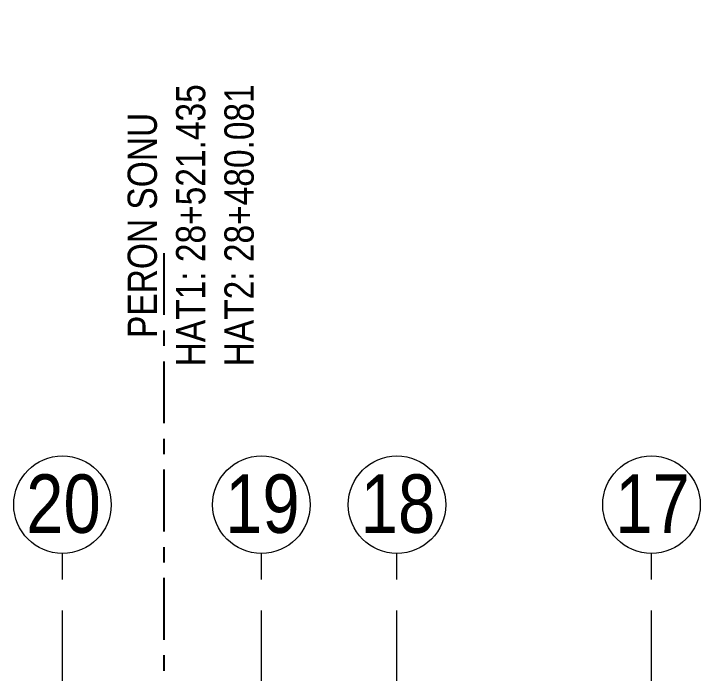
# Model space of a CAD drawing. Header units: metres. Extents: x -201 to 705, y -63 to 42.
# Drawn here: x 246.72 to 281.92, y 7.5 to 41.34 of the extents above; entities that cross this region are included whole.
import ezdxf

# ---------------------------------------------------------------- set-up
doc = ezdxf.new("R2010")
doc.units = ezdxf.units.M
doc.linetypes.add('Grid Line', pattern=[11.1125, 6.35, -1.5875, 1.5875, -1.5875])
doc.linetypes.add('Grid Line 1_4_', pattern=[5.55625, 3.175, -0.79375, 0.79375, -0.79375])
doc.layers.add('A_GRID', color=7, linetype='Continuous', lineweight=9)
doc.layers.add('A_GRID_BALOON', color=7, linetype='Continuous', lineweight=9)
doc.styles.add('Arial Narrow', font='ARIALN.TTF', dxfattribs={"height": 1.5})
doc.styles.add('Arial Narrow_1', font='ARIALN.TTF', dxfattribs={"height": 3})

# ---------------------------------------------------------------- blocks, each defined once
blk = doc.blocks.new('Grid - Aks Sembolü-236857-_7_76 _10_76_ BİLET HOLÜ _FFL__ANAHTAR PLAN')
at = {"layer": 'A_GRID_BALOON', "color": 253, "true_color": 0xaaaaaa}
blk.add_circle((0, 0), 0.005, dxfattribs=at)

msp = doc.modelspace()

# ---------------------------------------------------------------- linework, layer by layer
at = {"layer": 'A_GRID', "color": 253, "linetype": 'Grid Line', "true_color": 0xaaaaaa}
for p, q in [((249.224, -28.963), (249.224, 13.652)), ((259.424, -28.963), (259.424, 13.652)), ((266.374, -28.963), (266.374, 13.652)), ((279.424, -28.963), (279.424, 13.652))]:
    msp.add_line(p, q, dxfattribs=at)

# ---------------------------------------------------------------- block references
at = {"layer": 'A_GRID_BALOON', "color": 253, "true_color": 0xaaaaaa, "xscale": 499.9999999999995, "yscale": 499.9999999999995, "zscale": 499.9999999999995}
for p in [(249.224, 16.152), (259.424, 16.152), (266.374, 16.152), (279.424, 16.152)]:
    msp.add_blockref('Grid - Aks Sembolü-236857-_7_76 _10_76_ BİLET HOLÜ _FFL__ANAHTAR PLAN', p, dxfattribs=at)

# ---------------------------------------------------------------- texts
at = {"layer": 'A_GRID_BALOON', "color": 253, "true_color": 0xaaaaaa, "char_height": 1.5, "attachment_point": 1, "rotation": 90, "style": 'Arial Narrow', "bg_fill": 3, "box_fill_scale": 1.25, "bg_fill_color": 256, "bg_fill_true_color": 13158600, "bg_fill_transparency": 0}
for s, insert, width in [('HAT1: 28+521.435', (255.046, 23.25), 17.71729), ('HAT2: 28+480.081', (257.527, 23.25), 17.71729), ('PERON SONU', (252.566, 24.705), 14.18987)]:
    msp.add_mtext(s, dxfattribs=dict(at, insert=insert, width=width))
at = {"layer": 'A_GRID_BALOON', "color": 253, "true_color": 0xaaaaaa, "char_height": 3, "width": 4.64979, "attachment_point": 1, "style": 'Arial Narrow_1'}
for s, insert in [('20', (247.364, 17.705)), ('19', (257.564, 17.705)), ('18', (264.514, 17.705)), ('17', (277.564, 17.705))]:
    msp.add_mtext(s, dxfattribs=dict(at, insert=insert))

# ---------------------------------------------------------------- next in the draw order: linework, layer by layer
at = {"layer": 'A_GRID', "color": 21, "linetype": 'Grid Line 1_4_', "lineweight": 25, "true_color": 0xffaaaa}
msp.add_line((254.424, 29.062), (254.424, -40.769), dxfattribs=at)

doc.saveas('drawing.dxf')
